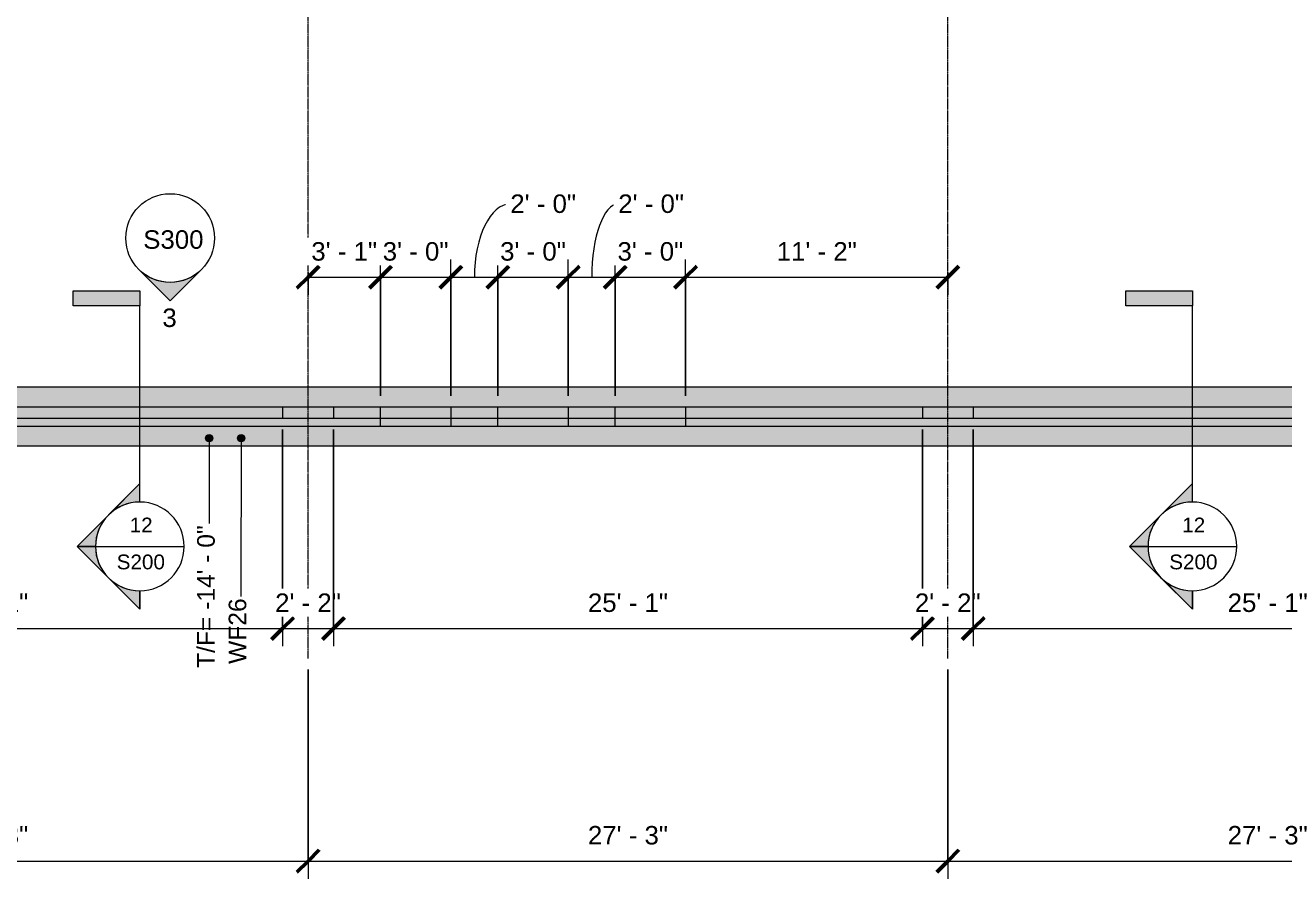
# Model space of a CAD drawing. Header units: inches. Extents: x -4143 to -1685, y 9660 to 12417.
# Drawn here: x -2972 to -2329, y 9660 to 10096 of the extents above; entities that cross this region are included whole.
import ezdxf

# ---------------------------------------------------------------- set-up
doc = ezdxf.new("R2010")
doc.units = ezdxf.units.IN
doc.header["$MEASUREMENT"] = 0
doc.linetypes.add('Línea de rejilla', pattern=[0.875, 0.5, -0.125, 0.125, -0.125])
for name, color, linetype, lineweight in [('A-ANNO-DIMS', 211, 'Continuous', 9), ('A-ANNO-DIMS-96', 211, 'Continuous', 9), ('G-ANNO-SYMB', 111, 'Continuous', 9), ('S-FNDN', 32, 'Continuous', 9), ('S-FNDN-IDEN', 2, 'Continuous', 9), ('S-GRID', 1, 'Continuous', 9)]:
    doc.layers.add(name, color=color, linetype=linetype, lineweight=lineweight)
doc.styles.add('Arial', font='arial.ttf', dxfattribs={"height": 9.448819})
doc.styles.add('Arial_2', font='arial.ttf', dxfattribs={"height": 9})
doc.styles.add('Arial_5', font='arial.ttf', dxfattribs={"height": 7.559055})
doc.dimstyles.new('Diagonal_-_Arial_2_5_rounding', dxfattribs={"dimscale": 12, "dimtxt": 9.640246, "dimasz": 0.944882, "dimexe": 0.755906, "dimexo": 0.472441, "dimgap": 0.472441, "dimtad": 1, "dimrnd": 0.25, "dimzin": 1, "dimdsep": 46, "dimlunit": 4, "dimtxsty": 'Arial', "dimblk1": 'OBLIQUE', "dimblk2": 'OBLIQUE', "dimsah": 1, "dimcen": 0.09, "dimazin": 0, "dimtfac": 1, "dimtdec": 4, "dimtix": 1, "dimtmove": 0, "dimatfit": 3, "dimfxl": 1, "dimtvp": 1, "dimtfill": 1, "dimfrac": 2, "dimtolj": 1, "dimtzin": 0, "dimarcsym": 2})
doc.dimstyles.new('Diagonal_-_Arial_2_5_rounding_1', dxfattribs={"dimscale": 12, "dimtxt": 9.640246, "dimasz": 0.944882, "dimexe": 0.755906, "dimexo": 0.472441, "dimgap": 0.472441, "dimtad": 1, "dimrnd": 0.25, "dimzin": 1, "dimdsep": 46, "dimlunit": 4, "dimtxsty": 'Arial', "dimblk1": 'OBLIQUE', "dimblk2": 'OBLIQUE', "dimsah": 1, "dimcen": 0.09, "dimazin": 0, "dimtfac": 1, "dimtdec": 4, "dimtix": 1, "dimtmove": 1, "dimatfit": 3, "dimfxl": 1, "dimtvp": 1, "dimtfill": 1, "dimfrac": 2, "dimtolj": 1, "dimtzin": 0, "dimarcsym": 2})

# ---------------------------------------------------------------- blocks, each defined once
blk = doc.blocks.new('Drafting View - Extremo final de sección - Rellenado-14997-FOUNDATION PLAN 01')
at = {"layer": 'G-ANNO-SYMB'}
blk.add_hatch(color=256, dxfattribs=at).paths.add_polyline_path([(0, 0.3543), (0, 0), (-0.0787, 0), (-0.0787, 0.3543)], flags=0)
for p, q in [((0, 0.3543), (-0.0787, 0.3543)), ((-0.0787, 0.3543), (-0.0787, 0)), ((0, 0), (0, 0.3543)), ((-0.0787, 0), (0, 0))]:
    blk.add_line(p, q, dxfattribs=at)
blk = doc.blocks.new('Drafting View - Extremo inicial de sección - Rellenado-1561-FOUNDATION PLAN 01')
at = {"layer": 'G-ANNO-SYMB'}
h = blk.add_hatch(color=256, dxfattribs=at)
edge = h.paths.add_edge_path(flags=0)
edge.add_line((-0.2362, 0.3341), (-0.2362, 0.2362))
edge.add_arc((-0.2362, 0), 0.2362, 90, 135)
edge.add_line((-0.4033, 0.167), (-0.2362, 0.3341))
h = blk.add_hatch(color=256, dxfattribs=at)
edge = h.paths.add_edge_path(flags=0)
edge.add_line((-0.2362, 0.3341), (-0.0692, 0.167))
edge.add_arc((-0.2362, 0), 0.2362, 45, 90)
edge.add_line((-0.2362, 0.2362), (-0.2362, 0.3341))
h = blk.add_hatch(color=256, dxfattribs=at)
edge = h.paths.add_edge_path(flags=0)
edge.add_line((-0.5703, 0), (-0.4033, 0.167))
edge.add_arc((-0.2362, 0), 0.2362, 135, 180)
edge.add_line((-0.4724, 0), (-0.5703, 0))
h = blk.add_hatch(color=256, dxfattribs=at)
edge = h.paths.add_edge_path(flags=0)
edge.add_line((0.0978, 0), (0, 0))
edge.add_arc((-0.2362, 0), 0.2362, 360, 405)
edge.add_line((-0.0692, 0.167), (0.0978, 0))
for p, q in [((-0.2362, 0.3341), (-0.5703, 0)), ((-0.2362, 0.3341), (-0.4033, 0.167)), ((-0.2362, 0.3341), (0.0978, 0)), ((-0.2362, 0.2362), (-0.2362, 0.3341)), ((-0.2362, 0.3341), (-0.2362, 0.2362)), ((-0.0692, 0.167), (-0.2362, 0.3341)), ((-0.4033, 0.167), (-0.5703, 0)), ((0.0978, 0), (-0.0692, 0.167)), ((-0.5703, 0), (-0.4724, 0)), ((0, 0), (0.0978, 0)), ((-0.4724, 0), (-0.5703, 0)), ((0, 0), (0.0978, 0))]:
    blk.add_line(p, q, dxfattribs=at)
for start, end in [(360, 180), (90, 135), (45, 90), (135, 180), (360, 45), (180, 360)]:
    blk.add_arc((-0.2362, 0), 0.2362, start, end, dxfattribs=at)
blk = doc.blocks.new('Elevation - Flecha rellenada-81643-FOUNDATION PLAN 01')
at = {"layer": 'G-ANNO-SYMB'}
blk.add_circle((0, 0), 0.2362, dxfattribs=at)
blk = doc.blocks.new('Elevation - Flecha rellenada-81372-FOUNDATION PLAN 01')
at = {"layer": 'G-ANNO-SYMB'}
h = blk.add_hatch(color=256, dxfattribs=at)
edge = h.paths.add_edge_path(flags=0)
edge.add_line((-0.167, 0.167), (0, 0.334))
edge.add_line((0, 0.334), (0.167, 0.167))
edge.add_arc((0, 0), 0.2362, 45, 135)
for p, q in [((0, 0.334), (-0.167, 0.167)), ((0, 0.334), (-0.167, 0.167)), ((0.167, 0.167), (0, 0.334)), ((0.167, 0.167), (0, 0.334))]:
    blk.add_line(p, q, dxfattribs=at)
blk.add_arc((0, 0), 0.2362, 45, 135, dxfattribs=at)
blk.add_arc((0, 0), 0.2362, 45, 135, dxfattribs=at)
blk = doc.blocks.new('DIMBLOCK62-FOUNDATION PLAN 01')
at = {"layer": 'A-ANNO-DIMS-96', "lineweight": 50}
for p, q in [((-2827.32, 9967.4), (-2821.65, 9973.07)), ((-2790.32, 9967.4), (-2784.65, 9973.07)), ((-2827.32, 9967.4), (-2832.99, 9961.73)), ((-2790.32, 9967.4), (-2795.99, 9961.73))]:
    blk.add_line(p, q, dxfattribs=at)
at = {"layer": 'A-ANNO-DIMS-96'}
for p, q in [((-2790.32, 9906.86), (-2790.32, 9976.47)), ((-2827.32, 9969.75), (-2827.32, 9958.33)), ((-2827.32, 9967.4), (-2827.32, 9969.75)), ((-2827.32, 9967.4), (-2790.32, 9967.4)), ((-2790.32, 9967.4), (-2790.32, 9906.86))]:
    blk.add_line(p, q, dxfattribs=at)
at = {"layer": 'A-ANNO-DIMS-96', "color": 0, "insert": (-2825.66, 9985.33), "char_height": 9.449, "width": 40.4, "attachment_point": 1, "line_spacing_factor": 0.941778, "style": 'Arial', "bg_fill": 3, "box_fill_scale": 1.25, "bg_fill_color": 256, "bg_fill_true_color": 13158600, "bg_fill_transparency": 0}
blk.add_mtext('3\' - 1"', dxfattribs=at)
blk = doc.blocks.new('_Oblique')
at = {"color": 0, "linetype": 'ByBlock', "lineweight": -2}
blk.add_line((-0.5, -0.5), (0.5, 0.5), dxfattribs=at)
blk = doc.blocks.new('DIMBLOCK63-FOUNDATION PLAN 01')
at = {"layer": 'A-ANNO-DIMS-96'}
for p, q in [((-2790.32, 9906.86), (-2790.32, 9976.47)), ((-2754.32, 9906.86), (-2754.32, 9976.47)), ((-2790.32, 9967.4), (-2754.32, 9967.4)), ((-2790.32, 9967.4), (-2790.32, 9906.86)), ((-2754.32, 9967.4), (-2754.32, 9906.86))]:
    blk.add_line(p, q, dxfattribs=at)
at = {"layer": 'A-ANNO-DIMS-96', "lineweight": 50}
for p, q in [((-2790.32, 9967.4), (-2784.65, 9973.07)), ((-2754.32, 9967.4), (-2748.65, 9973.07)), ((-2790.32, 9967.4), (-2795.99, 9961.73)), ((-2754.32, 9967.4), (-2759.99, 9961.73))]:
    blk.add_line(p, q, dxfattribs=at)
at = {"layer": 'A-ANNO-DIMS-96', "color": 0, "insert": (-2789.16, 9985.33), "char_height": 9.449, "width": 40.4, "attachment_point": 1, "line_spacing_factor": 0.941778, "style": 'Arial', "bg_fill": 3, "box_fill_scale": 1.25, "bg_fill_color": 256, "bg_fill_true_color": 13158600, "bg_fill_transparency": 0}
blk.add_mtext('3\' - 0"', dxfattribs=at)
blk = doc.blocks.new('DIMBLOCK64-FOUNDATION PLAN 01')
at = {"layer": 'A-ANNO-DIMS-96'}
for p, q in [((-2754.32, 9906.86), (-2754.32, 9976.47)), ((-2730.32, 9906.86), (-2730.32, 9976.47)), ((-2754.32, 9967.4), (-2730.32, 9967.4)), ((-2754.32, 9967.4), (-2754.32, 9906.86)), ((-2730.32, 9967.4), (-2730.32, 9906.86))]:
    blk.add_line(p, q, dxfattribs=at)
at = {"layer": 'A-ANNO-DIMS-96', "lineweight": 50}
for p, q in [((-2754.32, 9967.4), (-2748.65, 9973.07)), ((-2730.32, 9967.4), (-2724.65, 9973.07)), ((-2754.32, 9967.4), (-2759.99, 9961.73)), ((-2730.32, 9967.4), (-2735.99, 9961.73))]:
    blk.add_line(p, q, dxfattribs=at)
at = {"layer": 'A-ANNO-DIMS-96'}
blk.add_ellipse((-2723.95, 9967.4), major_axis=(0, 37.45), ratio=0.490477, start_param=0, end_param=1.570796, dxfattribs=at)
at = {"layer": 'A-ANNO-DIMS-96', "color": 0, "insert": (-2723.95, 10009.7), "char_height": 9.449, "width": 40.4, "attachment_point": 1, "line_spacing_factor": 0.941778, "style": 'Arial', "bg_fill": 3, "box_fill_scale": 1.25, "bg_fill_color": 256, "bg_fill_true_color": 13158600, "bg_fill_transparency": 0}
blk.add_mtext('2\' - 0"', dxfattribs=at)
blk = doc.blocks.new('DIMBLOCK65-FOUNDATION PLAN 01')
at = {"layer": 'A-ANNO-DIMS-96'}
for p, q in [((-2730.32, 9906.86), (-2730.32, 9976.47)), ((-2694.32, 9906.86), (-2694.32, 9976.47)), ((-2730.32, 9967.4), (-2694.32, 9967.4)), ((-2730.32, 9967.4), (-2730.32, 9906.86)), ((-2694.32, 9967.4), (-2694.32, 9906.86))]:
    blk.add_line(p, q, dxfattribs=at)
at = {"layer": 'A-ANNO-DIMS-96', "lineweight": 50}
for p, q in [((-2730.32, 9967.4), (-2724.65, 9973.07)), ((-2694.32, 9967.4), (-2688.65, 9973.07)), ((-2730.32, 9967.4), (-2735.99, 9961.73)), ((-2694.32, 9967.4), (-2699.99, 9961.73))]:
    blk.add_line(p, q, dxfattribs=at)
at = {"layer": 'A-ANNO-DIMS-96', "color": 0, "insert": (-2729.16, 9985.33), "char_height": 9.449, "width": 40.4, "attachment_point": 1, "line_spacing_factor": 0.941778, "style": 'Arial', "bg_fill": 3, "box_fill_scale": 1.25, "bg_fill_color": 256, "bg_fill_true_color": 13158600, "bg_fill_transparency": 0}
blk.add_mtext('3\' - 0"', dxfattribs=at)
blk = doc.blocks.new('DIMBLOCK66-FOUNDATION PLAN 01')
at = {"layer": 'A-ANNO-DIMS-96'}
for p, q in [((-2694.32, 9906.86), (-2694.32, 9976.47)), ((-2670.32, 9906.86), (-2670.32, 9976.47)), ((-2694.32, 9967.4), (-2670.32, 9967.4)), ((-2694.32, 9967.4), (-2694.32, 9906.86)), ((-2670.32, 9967.4), (-2670.32, 9906.86))]:
    blk.add_line(p, q, dxfattribs=at)
at = {"layer": 'A-ANNO-DIMS-96', "lineweight": 50}
for p, q in [((-2694.32, 9967.4), (-2688.65, 9973.07)), ((-2670.32, 9967.4), (-2664.65, 9973.07)), ((-2694.32, 9967.4), (-2699.99, 9961.73)), ((-2670.32, 9967.4), (-2675.99, 9961.73))]:
    blk.add_line(p, q, dxfattribs=at)
at = {"layer": 'A-ANNO-DIMS-96'}
blk.add_ellipse((-2668.77, 9967.4), major_axis=(0, 37.45), ratio=0.361957, start_param=0, end_param=1.570796, dxfattribs=at)
at = {"layer": 'A-ANNO-DIMS-96', "color": 0, "insert": (-2668.77, 10009.7), "char_height": 9.449, "width": 40.4, "attachment_point": 1, "line_spacing_factor": 0.941778, "style": 'Arial', "bg_fill": 3, "box_fill_scale": 1.25, "bg_fill_color": 256, "bg_fill_true_color": 13158600, "bg_fill_transparency": 0}
blk.add_mtext('2\' - 0"', dxfattribs=at)
blk = doc.blocks.new('DIMBLOCK67-FOUNDATION PLAN 01')
at = {"layer": 'A-ANNO-DIMS-96'}
for p, q in [((-2670.32, 9906.86), (-2670.32, 9976.47)), ((-2634.32, 9906.86), (-2634.32, 9976.47)), ((-2670.32, 9967.4), (-2634.32, 9967.4)), ((-2670.32, 9967.4), (-2670.32, 9906.86)), ((-2634.32, 9967.4), (-2634.32, 9906.86))]:
    blk.add_line(p, q, dxfattribs=at)
at = {"layer": 'A-ANNO-DIMS-96', "lineweight": 50}
for p, q in [((-2670.32, 9967.4), (-2664.65, 9973.07)), ((-2634.32, 9967.4), (-2628.65, 9973.07)), ((-2670.32, 9967.4), (-2675.99, 9961.73)), ((-2634.32, 9967.4), (-2639.99, 9961.73))]:
    blk.add_line(p, q, dxfattribs=at)
at = {"layer": 'A-ANNO-DIMS-96', "color": 0, "insert": (-2669.16, 9985.33), "char_height": 9.449, "width": 40.4, "attachment_point": 1, "line_spacing_factor": 0.941778, "style": 'Arial', "bg_fill": 3, "box_fill_scale": 1.25, "bg_fill_color": 256, "bg_fill_true_color": 13158600, "bg_fill_transparency": 0}
blk.add_mtext('3\' - 0"', dxfattribs=at)
blk = doc.blocks.new('DIMBLOCK68-FOUNDATION PLAN 01')
at = {"layer": 'A-ANNO-DIMS-96'}
for p, q in [((-2634.32, 9906.86), (-2634.32, 9976.47)), ((-2634.32, 9967.4), (-2500.32, 9967.4)), ((-2634.32, 9967.4), (-2634.32, 9906.86)), ((-2500.32, 9969.75), (-2500.32, 9958.33)), ((-2500.32, 9967.4), (-2500.32, 9969.75))]:
    blk.add_line(p, q, dxfattribs=at)
at = {"layer": 'A-ANNO-DIMS-96', "lineweight": 50}
for p, q in [((-2634.32, 9967.4), (-2628.65, 9973.07)), ((-2500.32, 9967.4), (-2494.65, 9973.07)), ((-2634.32, 9967.4), (-2639.99, 9961.73)), ((-2500.32, 9967.4), (-2505.99, 9961.73))]:
    blk.add_line(p, q, dxfattribs=at)
at = {"layer": 'A-ANNO-DIMS-96', "color": 0, "insert": (-2587.79, 9985.33), "char_height": 9.449, "width": 49.1208, "attachment_point": 1, "line_spacing_factor": 0.941778, "style": 'Arial', "bg_fill": 3, "box_fill_scale": 1.25, "bg_fill_color": 256, "bg_fill_true_color": 13158600, "bg_fill_transparency": 0}
blk.add_mtext('11\' - 2"', dxfattribs=at)
blk = doc.blocks.new('DIMBLOCK73-FOUNDATION PLAN 01')
at = {"layer": 'A-ANNO-DIMS-96'}
for p, q in [((-3141.32, 9889.52), (-3141.32, 9778.79)), ((-3141.32, 9787.86), (-3141.32, 9889.52)), ((-2840.32, 9889.52), (-2840.32, 9778.79)), ((-2840.32, 9787.86), (-2840.32, 9889.52)), ((-3141.32, 9787.86), (-2840.32, 9787.86))]:
    blk.add_line(p, q, dxfattribs=at)
at = {"layer": 'A-ANNO-DIMS-96', "lineweight": 50}
for p, q in [((-3141.32, 9787.86), (-3135.65, 9793.53)), ((-2840.32, 9787.86), (-2834.65, 9793.53)), ((-3141.32, 9787.86), (-3146.99, 9782.19)), ((-2840.32, 9787.86), (-2845.99, 9782.19))]:
    blk.add_line(p, q, dxfattribs=at)
at = {"layer": 'A-ANNO-DIMS-96', "color": 0, "insert": (-3011.29, 9805.8), "char_height": 9.449, "width": 49.1208, "attachment_point": 1, "line_spacing_factor": 0.941778, "style": 'Arial', "bg_fill": 3, "box_fill_scale": 1.25, "bg_fill_color": 256, "bg_fill_true_color": 13158600, "bg_fill_transparency": 0}
blk.add_mtext('25\' - 1"', dxfattribs=at)
blk = doc.blocks.new('DIMBLOCK74-FOUNDATION PLAN 01')
at = {"layer": 'A-ANNO-DIMS-96'}
for p, q in [((-2840.32, 9889.52), (-2840.32, 9778.79)), ((-2840.32, 9787.86), (-2840.32, 9889.52)), ((-2814.32, 9889.52), (-2814.32, 9778.79)), ((-2814.32, 9787.86), (-2814.32, 9889.52)), ((-2840.32, 9787.86), (-2814.32, 9787.86))]:
    blk.add_line(p, q, dxfattribs=at)
at = {"layer": 'A-ANNO-DIMS-96', "lineweight": 50}
for p, q in [((-2840.32, 9787.86), (-2834.65, 9793.53)), ((-2814.32, 9787.86), (-2808.65, 9793.53)), ((-2840.32, 9787.86), (-2845.99, 9782.19)), ((-2814.32, 9787.86), (-2819.99, 9782.19))]:
    blk.add_line(p, q, dxfattribs=at)
at = {"layer": 'A-ANNO-DIMS-96', "color": 0, "insert": (-2844.16, 9805.8), "char_height": 9.449, "width": 40.4, "attachment_point": 1, "line_spacing_factor": 0.941778, "style": 'Arial', "bg_fill": 3, "box_fill_scale": 1.25, "bg_fill_color": 256, "bg_fill_true_color": 13158600, "bg_fill_transparency": 0}
blk.add_mtext('2\' - 2"', dxfattribs=at)
blk = doc.blocks.new('DIMBLOCK75-FOUNDATION PLAN 01')
at = {"layer": 'A-ANNO-DIMS-96'}
for p, q in [((-2814.32, 9889.52), (-2814.32, 9778.79)), ((-2814.32, 9787.86), (-2814.32, 9889.52)), ((-2513.32, 9889.52), (-2513.32, 9778.79)), ((-2513.32, 9787.86), (-2513.32, 9889.52)), ((-2814.32, 9787.86), (-2513.32, 9787.86))]:
    blk.add_line(p, q, dxfattribs=at)
at = {"layer": 'A-ANNO-DIMS-96', "lineweight": 50}
for p, q in [((-2814.32, 9787.86), (-2808.65, 9793.53)), ((-2513.32, 9787.86), (-2507.65, 9793.53)), ((-2814.32, 9787.86), (-2819.99, 9782.19)), ((-2513.32, 9787.86), (-2518.99, 9782.19))]:
    blk.add_line(p, q, dxfattribs=at)
at = {"layer": 'A-ANNO-DIMS-96', "color": 0, "insert": (-2684.29, 9805.8), "char_height": 9.449, "width": 49.1208, "attachment_point": 1, "line_spacing_factor": 0.941778, "style": 'Arial', "bg_fill": 3, "box_fill_scale": 1.25, "bg_fill_color": 256, "bg_fill_true_color": 13158600, "bg_fill_transparency": 0}
blk.add_mtext('25\' - 1"', dxfattribs=at)
blk = doc.blocks.new('DIMBLOCK76-FOUNDATION PLAN 01')
at = {"layer": 'A-ANNO-DIMS-96'}
for p, q in [((-2513.32, 9889.52), (-2513.32, 9778.79)), ((-2513.32, 9787.86), (-2513.32, 9889.52)), ((-2487.32, 9889.52), (-2487.32, 9778.79)), ((-2487.32, 9787.86), (-2487.32, 9889.52)), ((-2513.32, 9787.86), (-2487.32, 9787.86))]:
    blk.add_line(p, q, dxfattribs=at)
at = {"layer": 'A-ANNO-DIMS-96', "lineweight": 50}
for p, q in [((-2513.32, 9787.86), (-2507.65, 9793.53)), ((-2487.32, 9787.86), (-2481.65, 9793.53)), ((-2513.32, 9787.86), (-2518.99, 9782.19)), ((-2487.32, 9787.86), (-2492.99, 9782.19))]:
    blk.add_line(p, q, dxfattribs=at)
at = {"layer": 'A-ANNO-DIMS-96', "color": 0, "insert": (-2517.16, 9805.8), "char_height": 9.449, "width": 40.4, "attachment_point": 1, "line_spacing_factor": 0.941778, "style": 'Arial', "bg_fill": 3, "box_fill_scale": 1.25, "bg_fill_color": 256, "bg_fill_true_color": 13158600, "bg_fill_transparency": 0}
blk.add_mtext('2\' - 2"', dxfattribs=at)
blk = doc.blocks.new('DIMBLOCK77-FOUNDATION PLAN 01')
at = {"layer": 'A-ANNO-DIMS-96'}
for p, q in [((-2487.32, 9889.52), (-2487.32, 9778.79)), ((-2487.32, 9787.86), (-2487.32, 9889.52)), ((-2186.32, 9889.52), (-2186.32, 9778.79)), ((-2186.32, 9787.86), (-2186.32, 9889.52)), ((-2487.32, 9787.86), (-2186.32, 9787.86))]:
    blk.add_line(p, q, dxfattribs=at)
at = {"layer": 'A-ANNO-DIMS-96', "lineweight": 50}
for p, q in [((-2487.32, 9787.86), (-2481.65, 9793.53)), ((-2186.32, 9787.86), (-2180.65, 9793.53)), ((-2487.32, 9787.86), (-2492.99, 9782.19)), ((-2186.32, 9787.86), (-2191.99, 9782.19))]:
    blk.add_line(p, q, dxfattribs=at)
at = {"layer": 'A-ANNO-DIMS-96', "color": 0, "insert": (-2357.29, 9805.8), "char_height": 9.449, "width": 49.1208, "attachment_point": 1, "line_spacing_factor": 0.941778, "style": 'Arial', "bg_fill": 3, "box_fill_scale": 1.25, "bg_fill_color": 256, "bg_fill_true_color": 13158600, "bg_fill_transparency": 0}
blk.add_mtext('25\' - 1"', dxfattribs=at)
blk = doc.blocks.new('DIMBLOCK84-FOUNDATION PLAN 01')
at = {"layer": 'A-ANNO-DIMS-96'}
for p, q in [((-3154.32, 9766.94), (-3154.32, 9659.97)), ((-3154.32, 9669.04), (-3154.32, 9766.94)), ((-2827.32, 9766.94), (-2827.32, 9659.97)), ((-2827.32, 9669.04), (-2827.32, 9766.94)), ((-3154.32, 9669.04), (-2827.32, 9669.04))]:
    blk.add_line(p, q, dxfattribs=at)
at = {"layer": 'A-ANNO-DIMS-96', "lineweight": 50}
for p, q in [((-3154.32, 9669.04), (-3148.65, 9674.71)), ((-2827.32, 9669.04), (-2821.65, 9674.71)), ((-3154.32, 9669.04), (-3159.99, 9663.37)), ((-2827.32, 9669.04), (-2832.99, 9663.37))]:
    blk.add_line(p, q, dxfattribs=at)
at = {"layer": 'A-ANNO-DIMS-96', "color": 0, "insert": (-3011.29, 9686.98), "char_height": 9.449, "width": 49.1208, "attachment_point": 1, "line_spacing_factor": 0.941778, "style": 'Arial', "bg_fill": 3, "box_fill_scale": 1.25, "bg_fill_color": 256, "bg_fill_true_color": 13158600, "bg_fill_transparency": 0}
blk.add_mtext('27\' - 3"', dxfattribs=at)
blk = doc.blocks.new('DIMBLOCK85-FOUNDATION PLAN 01')
at = {"layer": 'A-ANNO-DIMS-96'}
for p, q in [((-2827.32, 9766.94), (-2827.32, 9659.97)), ((-2827.32, 9669.04), (-2827.32, 9766.94)), ((-2500.32, 9766.94), (-2500.32, 9659.97)), ((-2500.32, 9669.04), (-2500.32, 9766.94)), ((-2827.32, 9669.04), (-2500.32, 9669.04))]:
    blk.add_line(p, q, dxfattribs=at)
at = {"layer": 'A-ANNO-DIMS-96', "lineweight": 50}
for p, q in [((-2827.32, 9669.04), (-2821.65, 9674.71)), ((-2500.32, 9669.04), (-2494.65, 9674.71)), ((-2827.32, 9669.04), (-2832.99, 9663.37)), ((-2500.32, 9669.04), (-2505.99, 9663.37))]:
    blk.add_line(p, q, dxfattribs=at)
at = {"layer": 'A-ANNO-DIMS-96', "color": 0, "insert": (-2684.29, 9686.98), "char_height": 9.449, "width": 49.1208, "attachment_point": 1, "line_spacing_factor": 0.941778, "style": 'Arial', "bg_fill": 3, "box_fill_scale": 1.25, "bg_fill_color": 256, "bg_fill_true_color": 13158600, "bg_fill_transparency": 0}
blk.add_mtext('27\' - 3"', dxfattribs=at)
blk = doc.blocks.new('DIMBLOCK86-FOUNDATION PLAN 01')
at = {"layer": 'A-ANNO-DIMS-96'}
for p, q in [((-2500.32, 9766.94), (-2500.32, 9659.97)), ((-2500.32, 9669.04), (-2500.32, 9766.94)), ((-2173.32, 9766.94), (-2173.32, 9659.97)), ((-2173.32, 9669.04), (-2173.32, 9766.94)), ((-2500.32, 9669.04), (-2173.32, 9669.04))]:
    blk.add_line(p, q, dxfattribs=at)
at = {"layer": 'A-ANNO-DIMS-96', "lineweight": 50}
for p, q in [((-2500.32, 9669.04), (-2494.65, 9674.71)), ((-2173.32, 9669.04), (-2167.65, 9674.71)), ((-2500.32, 9669.04), (-2505.99, 9663.37)), ((-2173.32, 9669.04), (-2178.99, 9663.37))]:
    blk.add_line(p, q, dxfattribs=at)
at = {"layer": 'A-ANNO-DIMS-96', "color": 0, "insert": (-2357.29, 9686.98), "char_height": 9.449, "width": 49.1208, "attachment_point": 1, "line_spacing_factor": 0.941778, "style": 'Arial', "bg_fill": 3, "box_fill_scale": 1.25, "bg_fill_color": 256, "bg_fill_true_color": 13158600, "bg_fill_transparency": 0}
blk.add_mtext('27\' - 3"', dxfattribs=at)

msp = doc.modelspace()

# ---------------------------------------------------------------- hatches: boundary and pattern name
at = {"layer": 'S-FNDN'}
h = msp.add_hatch(dxfattribs=at)
h.set_pattern_fill('FP_7', color=256, style=0, pattern_type=2)
h.set_pattern_definition([(50, (0, 0), (27.5427, -2.40992), [2.88, -31.68]), (355, (0, 0), (-5.327844, 28.884266), [2.304, -25.344]), (100.451, (2.295, -0.2), (22.215316, 26.47393), [2.448, -26.924]), (46.184, (0, 7.68), (40.98187, -6.35642), [4.32, -47.52]), (96.636, (3.415, 7.15), (35.89075, 37.40619), [3.671, -40.386]), (351.184, (0, 7.68), (35.89097, 37.40622), [3.456, -38.016]), (21, (3.84, 5.76), (22.921036, -15.46073), [2.88, -31.68]), (326, (3.84, 5.76), (9.34353, 27.84574), [2.304, -25.344]), (71.451, (5.75, 4.472), (32.26477, 12.38442), [2.448, -26.924]), (37.5, (0, 0), (0.466855, 12.782707), [1.267, -23.77, 1.267, -24.461, -25.44]), (37.5, (0, 0), (0.466855, 12.782707), [-50.765, 1.267, -24.173]), (7.5, (0, 0), (10.10159, 15.14509), [1.267, -13.402, 1.267, -23.194, -9.696]), (7.5, (0, 0), (10.10159, 15.14509), [-39.13, 1.267, -8.429]), (327.5, (-8.563, 0), (20.499161, -0.86578), [1.267, -8.333, 1.267, -28.685, -39.744]), (327.5, (-8.563, 0), (20.499161, -0.86578), [-39.552, 1.267, -38.477]), (317.5, (-12.403, 0), (22.39478, 3.844288), [1.267, -11.213, 1.267, -18.624, -28.224]), (317.5, (-12.403, 0), (22.39478, 3.844288), [-32.371, 1.267, -26.957])])
h.paths.add_polyline_path([(-3464.78811, 9881.1894), (-1966.32374, 9881.1894), (-1966.32374, 9911.1894), (-3839.32374, 9911.1894), (-3839.32374, 9881.1894), (-3761.46003, 9881.1894)], flags=0)
at = {"layer": 'S-FNDN-IDEN'}
h = msp.add_hatch(color=256, dxfattribs=at)
edge = h.paths.add_edge_path(flags=0)
edge.add_arc((-2877.90249, 9885.13236), 1.875, 0, 360)
h = msp.add_hatch(color=256, dxfattribs=at)
edge = h.paths.add_edge_path(flags=0)
edge.add_arc((-2861.54615, 9885.13236), 1.875, 0, 360)

# ---------------------------------------------------------------- linework, layer by layer
at = {"layer": 'G-ANNO-SYMB'}
for p, q in [((-2913.32374, 9852.52318), (-2913.32374, 9952.84854)), ((-2375.32374, 9852.52318), (-2375.32374, 9952.84854)), ((-2936.0009, 9829.84601), (-2890.64657, 9829.84601)), ((-2398.0009, 9829.84601), (-2352.64657, 9829.84601))]:
    msp.add_line(p, q, dxfattribs=at)
at = {"layer": 'S-FNDN', "color": 253}
for p, q in [((-1966.32374, 9911.1894), (-3809.32374, 9911.1894)), ((-3839.32374, 9881.1894), (-1930.32374, 9881.1894))]:
    msp.add_line(p, q, dxfattribs=at)
at = {"layer": 'S-FNDN'}
for p, q in [((-3819.32374, 9901.1894), (-1953.32374, 9901.1894)), ((-2840.32374, 9901.1894), (-2840.32374, 9895.1894)), ((-2814.32374, 9901.1894), (-2814.32374, 9895.1894)), ((-2790.32374, 9891.1894), (-2790.32374, 9901.1894)), ((-2754.32374, 9901.1894), (-2754.32374, 9891.1894)), ((-2730.32374, 9891.1894), (-2730.32374, 9901.1894)), ((-2694.32374, 9901.1894), (-2694.32374, 9891.1894)), ((-2670.32374, 9891.1894), (-2670.32374, 9901.1894)), ((-2634.32374, 9901.1894), (-2634.32374, 9891.1894)), ((-2513.32374, 9901.1894), (-2513.32374, 9895.1894)), ((-2487.32374, 9901.1894), (-2487.32374, 9895.1894)), ((-1947.32374, 9895.1894), (-3819.32374, 9895.1894)), ((-1943.32374, 9891.1894), (-3829.32374, 9891.1894))]:
    msp.add_line(p, q, dxfattribs=at)
at = {"layer": 'S-FNDN-IDEN'}
for p, q in [((-2877.90249, 9885.13236), (-2877.90249, 9841.48202)), ((-2861.54615, 9885.13236), (-2861.66899, 9804.27674))]:
    msp.add_line(p, q, dxfattribs=at)
for centre in [(-2877.90249, 9885.13236), (-2861.54615, 9885.13236)]:
    msp.add_circle(centre, 1.875, dxfattribs=at)
at = {"layer": 'S-GRID', "linetype": 'Línea de rejilla'}
for p, q in [((-2827.32374, 9772.6103), (-2827.32374, 12312.41399)), ((-2500.32374, 9772.6103), (-2500.32374, 12312.41399))]:
    msp.add_line(p, q, dxfattribs=at)

# ---------------------------------------------------------------- block references
at = {"layer": 'G-ANNO-SYMB', "xscale": 95.99999999999994, "yscale": 95.99999999999994, "zscale": 95.99999999999994}
msp.add_blockref('Elevation - Flecha rellenada-81643-FOUNDATION PLAN 01', (-2897.79766, 9987.39188), dxfattribs=at)
at = {"layer": 'G-ANNO-SYMB', "extrusion": (0, 0, -1), "xscale": 95.99999999999994, "yscale": 95.99999999999994, "zscale": 95.99999999999994}
for name, p, rotation in [('Elevation - Flecha rellenada-81372-FOUNDATION PLAN 01', (2897.79766, 9987.39188), 180), ('Drafting View - Extremo final de sección - Rellenado-14997-FOUNDATION PLAN 01', (2913.32374, 9952.84854), 270.0000000000002), ('Drafting View - Extremo final de sección - Rellenado-14997-FOUNDATION PLAN 01', (2375.32374, 9952.84854), 270.0000000000002)]:
    msp.add_blockref(name, p, dxfattribs=dict(at, rotation=rotation))
at = {"layer": 'G-ANNO-SYMB', "xscale": 95.99999999999994, "yscale": 95.99999999999994, "zscale": 95.99999999999994, "rotation": 90}
for p in [(-2913.32374, 9852.52318), (-2375.32374, 9852.52318)]:
    msp.add_blockref('Drafting View - Extremo inicial de sección - Rellenado-1561-FOUNDATION PLAN 01', p, dxfattribs=at)

# ---------------------------------------------------------------- texts
at = {"layer": 'G-ANNO-SYMB', "attachment_point": 1}
for s, insert, char_height, width, style in [('S300', (-2911.58277, 9991.38931), 9.448819, 36.966, 'Arial'), ('3', (-2901.7903, 9951.42003), 9.44882, 8.787, 'Arial'), ('12', (-2918.51144, 9844.54527), 7.559055, 14.544, 'Arial_5'), ('12', (-2380.51144, 9844.54527), 7.559055, 14.544, 'Arial_5'), ('S200', (-2925.14451, 9825.68926), 7.559055, 30.603, 'Arial_5'), ('S200', (-2387.14451, 9825.68926), 7.559055, 30.603, 'Arial_5')]:
    msp.add_mtext(s, dxfattribs=dict(at, insert=insert, char_height=char_height, width=width, style=style))
at = {"layer": 'S-FNDN-IDEN', "char_height": 9, "attachment_point": 1, "rotation": 90, "style": 'Arial_2'}
for s, insert, width in [('T/F= -14\' - 0"', (-2884.02131, 9767.74343), 89.082), ('WF26', (-2867.91064, 9769.76965), 41.511)]:
    msp.add_mtext(s, dxfattribs=dict(at, insert=insert, width=width))

# ---------------------------------------------------------------- next in the draw order: dimensions: what is measured, and where the dimension line sits
at = {"layer": 'A-ANNO-DIMS'}
for base, p1, p2, override, picture, middle in [((-2790.32374, 9967.39848), (-2827.32374, 9975.41607), (-2790.32374, 9901.1894), {"dimpost": '<>', "dimfxl": 82.937316}, 'DIMBLOCK62-FOUNDATION PLAN 01', (-2808.82374, 9977.8953)), ((-2840.32374, 9787.86104), (-3141.32374, 9895.1894), (-2840.32374, 9895.1894), {"dimpost": '<>', "dimfxl": 301}, 'DIMBLOCK73-FOUNDATION PLAN 01', (-2990.82374, 9798.35465)), ((-2827.32374, 9669.04387), (-3154.32374, 9772.6103), (-2827.32374, 9772.6103), {"dimpost": '<>', "dimfxl": 327}, 'DIMBLOCK84-FOUNDATION PLAN 01', (-2990.82374, 9679.5407))]:
    dim = msp.add_linear_dim(base=base, p1=p1, p2=p2, dimstyle='Diagonal_-_Arial_2_5_rounding', override=override, dxfattribs=at)
    dim.commit()
    dim.dimension.update_dxf_attribs({"geometry": picture, "text_midpoint": middle})

# ---------------------------------------------------------------- next in the draw order: dimensions: what is measured, and where the dimension line sits
for base, p1, p2, override, picture, middle in [((-2754.32374, 9967.39848), (-2790.32374, 9901.1894), (-2754.32374, 9901.1894), {"dimpost": '<>', "dimfxl": 36}, 'DIMBLOCK63-FOUNDATION PLAN 01', (-2772.32374, 9977.8953)), ((-2814.32374, 9787.86104), (-2840.32374, 9895.1894), (-2814.32374, 9895.1894), {"dimpost": '<>', "dimfxl": 26}, 'DIMBLOCK74-FOUNDATION PLAN 01', (-2827.32374, 9798.27408)), ((-2500.32374, 9669.04387), (-2827.32374, 9772.6103), (-2500.32374, 9772.6103), {"dimpost": '<>', "dimfxl": 327}, 'DIMBLOCK85-FOUNDATION PLAN 01', (-2663.82374, 9679.5407))]:
    dim = msp.add_linear_dim(base=base, p1=p1, p2=p2, dimstyle='Diagonal_-_Arial_2_5_rounding', override=override, dxfattribs=at)
    dim.commit()
    dim.dimension.update_dxf_attribs({"geometry": picture, "text_midpoint": middle})

# ---------------------------------------------------------------- next in the draw order: dimensions: what is measured, and where the dimension line sits
dim = msp.add_linear_dim(base=(-2730.32374, 9967.39848), p1=(-2754.32374, 9901.1894), p2=(-2730.32374, 9901.1894), dimstyle='Diagonal_-_Arial_2_5_rounding_1', override={"dimpost": '<>', "dimfxl": 24}, dxfattribs=at)
dim.commit()
dim.dimension.update_dxf_attribs({"geometry": 'DIMBLOCK64-FOUNDATION PLAN 01', "text_midpoint": (-2703.75349, 10003.40419), "dimtype": 160})
for base, p1, p2, override, picture, middle in [((-2513.32374, 9787.86104), (-2814.32374, 9895.1894), (-2513.32374, 9895.1894), {"dimpost": '<>', "dimfxl": 301}, 'DIMBLOCK75-FOUNDATION PLAN 01', (-2663.82374, 9798.35465)), ((-2173.32374, 9669.04387), (-2500.32374, 9772.6103), (-2173.32374, 9772.6103), {"dimpost": '<>', "dimfxl": 327}, 'DIMBLOCK86-FOUNDATION PLAN 01', (-2336.82374, 9679.5407))]:
    dim = msp.add_linear_dim(base=base, p1=p1, p2=p2, dimstyle='Diagonal_-_Arial_2_5_rounding', override=override, dxfattribs=at)
    dim.commit()
    dim.dimension.update_dxf_attribs({"geometry": picture, "text_midpoint": middle})

# ---------------------------------------------------------------- next in the draw order: dimensions: what is measured, and where the dimension line sits
for base, p1, p2, override, picture, middle in [((-2694.32374, 9967.39848), (-2730.32374, 9901.1894), (-2694.32374, 9901.1894), {"dimpost": '<>', "dimfxl": 36}, 'DIMBLOCK65-FOUNDATION PLAN 01', (-2712.32374, 9977.8953)), ((-2487.32374, 9787.86104), (-2513.32374, 9895.1894), (-2487.32374, 9895.1894), {"dimpost": '<>', "dimfxl": 26}, 'DIMBLOCK76-FOUNDATION PLAN 01', (-2500.32374, 9798.27408))]:
    dim = msp.add_linear_dim(base=base, p1=p1, p2=p2, dimstyle='Diagonal_-_Arial_2_5_rounding', override=override, dxfattribs=at)
    dim.commit()
    dim.dimension.update_dxf_attribs({"geometry": picture, "text_midpoint": middle})

# ---------------------------------------------------------------- next in the draw order: dimensions: what is measured, and where the dimension line sits
dim = msp.add_linear_dim(base=(-2670.32374, 9967.39848), p1=(-2694.32374, 9901.1894), p2=(-2670.32374, 9901.1894), dimstyle='Diagonal_-_Arial_2_5_rounding_1', override={"dimpost": '<>', "dimfxl": 24}, dxfattribs=at)
dim.commit()
dim.dimension.update_dxf_attribs({"geometry": 'DIMBLOCK66-FOUNDATION PLAN 01', "text_midpoint": (-2648.56706, 10003.40419), "dimtype": 160})
dim = msp.add_linear_dim(base=(-2186.32374, 9787.86104), p1=(-2487.32374, 9895.1894), p2=(-2186.32374, 9895.1894), dimstyle='Diagonal_-_Arial_2_5_rounding', override={"dimpost": '<>', "dimfxl": 301}, dxfattribs=at)
dim.commit()
dim.dimension.update_dxf_attribs({"geometry": 'DIMBLOCK77-FOUNDATION PLAN 01', "text_midpoint": (-2336.82374, 9798.35465)})

# ---------------------------------------------------------------- next in the draw order: dimensions: what is measured, and where the dimension line sits
dim = msp.add_linear_dim(base=(-2634.32374, 9967.39848), p1=(-2670.32374, 9901.1894), p2=(-2634.32374, 9901.1894), dimstyle='Diagonal_-_Arial_2_5_rounding', override={"dimpost": '<>', "dimfxl": 36}, dxfattribs=at)
dim.commit()
dim.dimension.update_dxf_attribs({"geometry": 'DIMBLOCK67-FOUNDATION PLAN 01', "text_midpoint": (-2652.32374, 9977.8953)})

# ---------------------------------------------------------------- next in the draw order: dimensions: what is measured, and where the dimension line sits
dim = msp.add_linear_dim(base=(-2500.32374, 9967.39848), p1=(-2634.32374, 9901.1894), p2=(-2500.32374, 9975.41607), dimstyle='Diagonal_-_Arial_2_5_rounding', override={"dimpost": '<>', "dimfxl": 153.18485}, dxfattribs=at)
dim.commit()
dim.dimension.update_dxf_attribs({"geometry": 'DIMBLOCK68-FOUNDATION PLAN 01', "text_midpoint": (-2567.32374, 9977.81151)})

doc.saveas('drawing.dxf')
